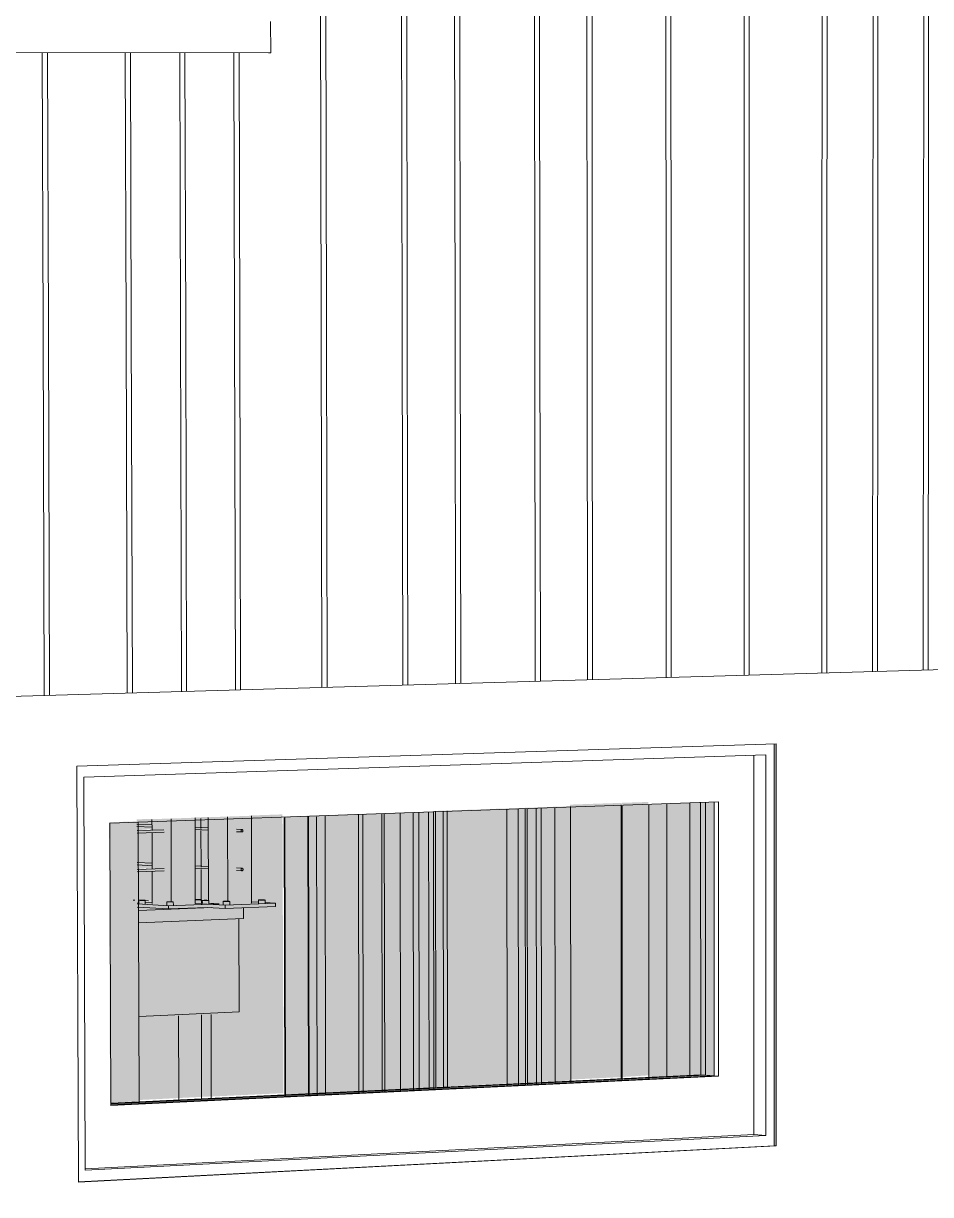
# Model space of a CAD drawing. Header units: inches. Extents: x 5690 to 5695, y -585 to 907.
# Drawn here: x 5693.0395 to 5693.1019, y -584.2429 to -584.1623 of the extents above; entities that cross this region are included whole.
import ezdxf

# ---------------------------------------------------------------- set-up
doc = ezdxf.new("R2010")
doc.units = ezdxf.units.IN
doc.header["$MEASUREMENT"] = 0
for name, color, linetype, lineweight in [('A-DOOR', 31, 'Continuous', 13), ('A-DOOR-FRAM', 31, 'Continuous', 9), ('A-FLOR-HRAL', 11, 'Continuous', 9), ('A-GLAZ-2', 151, 'Continuous', 9), ('A-WALL', 113, 'Continuous', 13), ('A-WALL-PATT-1', 111, 'Continuous', 9), ('I-WALL', 2, 'Continuous', 13), ('I-WALL-1', 2, 'Continuous', 9), ('S-STRS', 31, 'Continuous', 9)]:
    doc.layers.add(name, color=color, linetype=linetype, lineweight=lineweight)
doc.layers.add('A-DOOR-1', color=31, linetype='Continuous', lineweight=13, transparency=0.75)
doc.layers.add('A-GLAZ-1', color=151, linetype='Continuous', lineweight=13, transparency=0.75)

# ---------------------------------------------------------------- blocks, each defined once
blk = doc.blocks.new('FP_112-3D View 1 Copy 1 Copy 1')
at = {"layer": 'A-WALL-PATT-1'}
for p, q in [((-4883.447093, -584.183115), (-4883.447153, -584.153696)), ((-4883.446736, -584.18311), (-4883.446796, -584.153699)), ((-4883.441533, -584.18305), (-4883.441582, -584.153744)), ((-4883.44118, -584.183045), (-4883.441228, -584.153747)), ((-4883.437889, -584.183007), (-4883.43793, -584.153775)), ((-4883.437538, -584.183003), (-4883.437578, -584.153778)), ((-4883.4324, -584.182943), (-4883.43243, -584.153823)), ((-4883.432051, -584.182939), (-4883.43208, -584.153826)), ((-4883.428802, -584.182901), (-4883.428824, -584.153854)), ((-4883.428455, -584.182897), (-4883.428477, -584.153857)), ((-4883.423382, -584.182837), (-4883.423393, -584.1539)), ((-4883.423037, -584.182833), (-4883.423048, -584.153903)), ((-4883.418002, -584.182775), (-4883.418002, -584.153947)), ((-4883.41766, -584.182771), (-4883.41766, -584.15395)), ((-4883.412663, -584.182712), (-4883.412653, -584.153993)), ((-4883.412324, -584.182708), (-4883.412312, -584.153996)), ((-4883.409164, -584.182671), (-4883.409146, -584.154023)), ((-4883.408826, -584.182667), (-4883.408807, -584.154026)), ((-4883.405681, -584.182631), (-4883.405657, -584.154053)), ((-4883.405345, -584.182627), (-4883.40532, -584.154056)), ((-4883.466222, -584.183338), (-4883.466287, -584.164321)), ((-4883.465856, -584.183334), (-4883.465921, -584.164322)), ((-4883.460515, -584.183271), (-4883.460572, -584.164329)), ((-4883.460152, -584.183267), (-4883.460209, -584.164329)), ((-4883.456775, -584.183228), (-4883.456827, -584.164333)), ((-4883.456414, -584.183223), (-4883.456465, -584.164334)), ((-4883.453054, -584.183184), (-4883.453101, -584.164338)), ((-4883.452695, -584.18318), (-4883.452741, -584.164339)), ((-4883.466137, -584.208532), (-4883.466222, -584.183338)), ((-4883.466222, -584.183338), (-4883.466222, -584.183338)), ((-4883.465772, -584.208522), (-4883.465856, -584.183334)), ((-4883.465856, -584.183334), (-4883.465856, -584.183334)), ((-4883.46044, -584.208368), (-4883.460515, -584.183271)), ((-4883.460515, -584.183271), (-4883.460515, -584.183271)), ((-4883.460078, -584.208357), (-4883.460152, -584.183267)), ((-4883.460152, -584.183267), (-4883.460152, -584.183267)), ((-4883.456707, -584.20826), (-4883.456775, -584.183228)), ((-4883.456775, -584.183228), (-4883.456775, -584.183228)), ((-4883.456347, -584.20825), (-4883.456414, -584.183223)), ((-4883.456414, -584.183223), (-4883.456414, -584.183223)), ((-4883.452993, -584.208153), (-4883.453054, -584.183184)), ((-4883.453054, -584.183184), (-4883.453054, -584.183184)), ((-4883.452634, -584.208143), (-4883.452695, -584.18318)), ((-4883.452695, -584.18318), (-4883.452695, -584.18318)), ((-4883.447042, -584.207981), (-4883.447093, -584.183115)), ((-4883.447093, -584.183115), (-4883.447093, -584.183115)), ((-4883.446686, -584.207971), (-4883.446736, -584.18311)), ((-4883.446736, -584.18311), (-4883.446736, -584.18311)), ((-4883.441492, -584.207821), (-4883.441533, -584.18305)), ((-4883.441533, -584.18305), (-4883.441533, -584.18305)), ((-4883.441139, -584.207811), (-4883.44118, -584.183045)), ((-4883.44118, -584.183045), (-4883.44118, -584.183045)), ((-4883.437855, -584.207716), (-4883.437889, -584.183007)), ((-4883.437889, -584.183007), (-4883.437889, -584.183007)), ((-4883.437504, -584.207706), (-4883.437538, -584.183003)), ((-4883.437538, -584.183003), (-4883.437538, -584.183003)), ((-4883.432375, -584.207558), (-4883.4324, -584.182943)), ((-4883.4324, -584.182943), (-4883.4324, -584.182943)), ((-4883.432027, -584.207548), (-4883.432051, -584.182939)), ((-4883.432051, -584.182939), (-4883.432051, -584.182939)), ((-4883.428783, -584.207455), (-4883.428802, -584.182901)), ((-4883.428802, -584.182901), (-4883.428802, -584.182901)), ((-4883.428437, -584.207445), (-4883.428455, -584.182897)), ((-4883.428455, -584.182897), (-4883.428455, -584.182897)), ((-4883.423372, -584.207299), (-4883.423382, -584.182837)), ((-4883.423382, -584.182837), (-4883.423382, -584.182837)), ((-4883.423028, -584.207289), (-4883.423037, -584.182833)), ((-4883.423037, -584.182833), (-4883.423037, -584.182833)), ((-4883.418002, -584.207144), (-4883.418002, -584.182775)), ((-4883.418002, -584.182775), (-4883.418002, -584.182775)), ((-4883.417661, -584.207134), (-4883.41766, -584.182771)), ((-4883.41766, -584.182771), (-4883.41766, -584.182771)), ((-4883.412672, -584.20699), (-4883.412663, -584.182712)), ((-4883.412663, -584.182712), (-4883.412663, -584.182712)), ((-4883.412333, -584.20698), (-4883.412324, -584.182708)), ((-4883.412324, -584.182708), (-4883.412324, -584.182708)), ((-4883.409178, -584.206889), (-4883.409164, -584.182671)), ((-4883.409164, -584.182671), (-4883.409164, -584.182671)), ((-4883.408841, -584.20688), (-4883.408826, -584.182667)), ((-4883.408826, -584.182667), (-4883.408826, -584.182667)), ((-4883.405702, -584.206789), (-4883.405681, -584.182631)), ((-4883.405681, -584.182631), (-4883.405681, -584.182631)), ((-4883.405366, -584.206779), (-4883.405345, -584.182627)), ((-4883.405345, -584.182627), (-4883.405345, -584.182627))]:
    blk.add_line(p, q, dxfattribs=at)

msp = doc.modelspace()

# ---------------------------------------------------------------- hatches: boundary and pattern name
at = {"layer": 'A-DOOR-1'}
h = msp.add_hatch(color=256, dxfattribs=at)
h.paths.add_polyline_path([(5693.077182, -584.269438), (5693.08067, -584.269186), (5693.080657, -584.24778), (5693.077163, -584.247978), (5693.077181, -584.268924)], flags=0)
h.paths.add_polyline_path([(5693.08074, -584.269181), (5693.082546, -584.269051), (5693.082517, -584.247674), (5693.080727, -584.247776), (5693.08074, -584.268924)], flags=0)
h.paths.add_polyline_path([(5693.077152, -584.234941), (5693.080649, -584.234775), (5693.080638, -584.215917), (5693.077136, -584.216036), (5693.077152, -584.234595)], flags=0)
h.paths.add_polyline_path([(5693.080719, -584.234771), (5693.08253, -584.23465), (5693.082517, -584.215853), (5693.080708, -584.215914), (5693.080719, -584.234764)], flags=0)
h = msp.add_hatch(color=256, dxfattribs=at)
h.paths.add_polyline_path([(5693.08067, -584.269186), (5693.08074, -584.269181), (5693.080727, -584.247776), (5693.080657, -584.24778), (5693.08067, -584.268924)], flags=0)
h.paths.add_polyline_path([(5693.080649, -584.234775), (5693.080719, -584.234763), (5693.080671, -584.215915), (5693.080638, -584.215917), (5693.080649, -584.234768)], flags=0)
h = msp.add_hatch(color=256, dxfattribs=at)
h.paths.add_polyline_path([(5693.051883, -584.267921), (5693.052393, -584.267859), (5693.052352, -584.267413), (5693.050049, -584.267617), (5693.050307, -584.267644), (5693.050308, -584.267758), (5693.051752, -584.267907)], flags=0)
h.paths.add_polyline_path([(5693.048826, -584.267491), (5693.052391, -584.267244), (5693.052352, -584.266374), (5693.047478, -584.265878), (5693.047482, -584.267352), (5693.04758, -584.267362)], flags=0)
h.paths.add_polyline_path([(5693.052389, -584.266213), (5693.052352, -584.264752), (5693.047476, -584.265082), (5693.047477, -584.265714), (5693.052352, -584.26621)], flags=0)
h.paths.add_polyline_path([(5693.047475, -584.264915), (5693.052385, -584.264584), (5693.052352, -584.263742), (5693.04747, -584.263258), (5693.047474, -584.26464)], flags=0)
h.paths.add_polyline_path([(5693.052382, -584.263581), (5693.052352, -584.262091), (5693.047468, -584.262412), (5693.04747, -584.263094), (5693.052352, -584.263578)], flags=0)
h.paths.add_polyline_path([(5693.047467, -584.262245), (5693.052378, -584.261923), (5693.052352, -584.261109), (5693.047463, -584.260637), (5693.047466, -584.261697)], flags=0)
h.paths.add_polyline_path([(5693.052375, -584.260947), (5693.052352, -584.259429), (5693.04746, -584.259741), (5693.047462, -584.260474), (5693.052352, -584.260945)], flags=0)
h.paths.add_polyline_path([(5693.047459, -584.259574), (5693.052371, -584.259261), (5693.052352, -584.258475), (5693.047455, -584.258016), (5693.047458, -584.259046)], flags=0)
h.paths.add_polyline_path([(5693.052368, -584.258312), (5693.052352, -584.256765), (5693.047452, -584.257069), (5693.047454, -584.257852), (5693.052352, -584.258311)], flags=0)
h.paths.add_polyline_path([(5693.047452, -584.256902), (5693.052364, -584.256598), (5693.052352, -584.25584), (5693.047447, -584.255393), (5693.04745, -584.256395)], flags=0)
h.paths.add_polyline_path([(5693.052361, -584.255677), (5693.052352, -584.254101), (5693.047444, -584.254396), (5693.047447, -584.25523), (5693.052352, -584.255676)], flags=0)
h.paths.add_polyline_path([(5693.047444, -584.254229), (5693.052357, -584.253934), (5693.052352, -584.253204), (5693.047439, -584.25277), (5693.047442, -584.253742)], flags=0)
h.paths.add_polyline_path([(5693.052355, -584.25304), (5693.052352, -584.252379), (5693.047862, -584.252643), (5693.052352, -584.25304)], flags=0)
h.paths.add_polyline_path([(5693.047391, -584.236355), (5693.052461, -584.236101), (5693.052446, -584.230366), (5693.047374, -584.230586), (5693.047391, -584.236279)], flags=0)
h.paths.add_polyline_path([(5693.051352, -584.222741), (5693.051382, -584.222566), (5693.051762, -584.222563), (5693.051763, -584.222734), (5693.051845, -584.222731), (5693.051884, -584.222616), (5693.052255, -584.222676), (5693.052251, -584.220435), (5693.05134, -584.220421), (5693.051351, -584.222741)], flags=0)
h.paths.add_polyline_path([(5693.04838, -584.222657), (5693.048374, -584.2206), (5693.047345, -584.220637), (5693.047351, -584.222598), (5693.048274, -584.222651)], flags=0)
h.paths.add_polyline_path([(5693.047344, -584.22047), (5693.048373, -584.220384), (5693.048373, -584.220221), (5693.047343, -584.220164), (5693.047344, -584.220467)], flags=0)
h.paths.add_polyline_path([(5693.052251, -584.220268), (5693.052195, -584.217773), (5693.051333, -584.217773), (5693.051347, -584.220219), (5693.052162, -584.220264)], flags=0)
h.paths.add_polyline_path([(5693.048372, -584.220055), (5693.048366, -584.217932), (5693.047337, -584.217968), (5693.047343, -584.219998), (5693.048274, -584.22005)], flags=0)
h.paths.add_polyline_path([(5693.047336, -584.217801), (5693.048365, -584.217721), (5693.048365, -584.217572), (5693.047335, -584.217518), (5693.047336, -584.217791)], flags=0)
h.paths.add_polyline_path([(5693.052244, -584.217609), (5693.052242, -584.216883), (5693.051331, -584.216914), (5693.051347, -584.217563), (5693.052162, -584.217605)], flags=0)
h.paths.add_polyline_path([(5693.048364, -584.217406), (5693.048363, -584.217015), (5693.047334, -584.21705), (5693.047335, -584.217352), (5693.048274, -584.217401)], flags=0)
h = msp.add_hatch(color=256, dxfattribs=at)
h.paths.add_polyline_path([(5693.047506, -584.267751), (5693.052409, -584.267375), (5693.052369, -584.267247), (5693.047505, -584.267633), (5693.047506, -584.26775)], flags=0)
h.paths.add_polyline_path([(5693.052403, -584.266378), (5693.052366, -584.26621), (5693.047493, -584.265765), (5693.047493, -584.265879), (5693.052366, -584.266375)], flags=0)
h.paths.add_polyline_path([(5693.047498, -584.265083), (5693.052402, -584.264716), (5693.052369, -584.264588), (5693.047498, -584.264966), (5693.047498, -584.265083)], flags=0)
h.paths.add_polyline_path([(5693.052396, -584.263747), (5693.052366, -584.263579), (5693.047485, -584.263146), (5693.047486, -584.26326), (5693.052366, -584.263744)], flags=0)
h.paths.add_polyline_path([(5693.04749, -584.262415), (5693.052395, -584.262056), (5693.052369, -584.261927), (5693.04749, -584.262297), (5693.04749, -584.262414)], flags=0)
h.paths.add_polyline_path([(5693.052389, -584.261114), (5693.052366, -584.260947), (5693.047478, -584.260526), (5693.047478, -584.26064), (5693.052366, -584.261112)], flags=0)
h.paths.add_polyline_path([(5693.047482, -584.259745), (5693.052388, -584.259395), (5693.052369, -584.259266), (5693.047482, -584.259627), (5693.047482, -584.259745)], flags=0)
h.paths.add_polyline_path([(5693.052382, -584.25848), (5693.052366, -584.258314), (5693.04747, -584.257906), (5693.04747, -584.25802), (5693.052366, -584.258479)], flags=0)
h.paths.add_polyline_path([(5693.047474, -584.257075), (5693.052381, -584.256734), (5693.052369, -584.256604), (5693.047474, -584.256957), (5693.047474, -584.257075)], flags=0)
h.paths.add_polyline_path([(5693.052375, -584.255846), (5693.052366, -584.25568), (5693.047462, -584.255284), (5693.047462, -584.255398), (5693.052366, -584.255845)], flags=0)
h.paths.add_polyline_path([(5693.047466, -584.254403), (5693.052374, -584.254071), (5693.052369, -584.253941), (5693.047466, -584.254285), (5693.047466, -584.254403)], flags=0)
h.paths.add_polyline_path([(5693.052368, -584.25321), (5693.052366, -584.253045), (5693.047542, -584.252669), (5693.047455, -584.252724), (5693.047455, -584.252775), (5693.052366, -584.25321)], flags=0)
h.paths.add_polyline_path([(5693.04952, -584.223211), (5693.052503, -584.223126), (5693.053589, -584.223171), (5693.056874, -584.223042), (5693.056874, -584.222821), (5693.056144, -584.222779), (5693.056116, -584.222601), (5693.055734, -584.222663), (5693.055733, -584.222755), (5693.055235, -584.222727), (5693.055221, -584.216802), (5693.052257, -584.216904), (5693.052259, -584.21763), (5693.051348, -584.217583), (5693.051347, -584.216936), (5693.048382, -584.217038), (5693.048383, -584.217429), (5693.047352, -584.217419), (5693.047352, -584.217538), (5693.048383, -584.217595), (5693.048384, -584.217789), (5693.047356, -584.21787), (5693.047357, -584.217992), (5693.048385, -584.217955), (5693.048391, -584.220077), (5693.04736, -584.220064), (5693.04736, -584.220183), (5693.048391, -584.220256), (5693.048392, -584.220455), (5693.047364, -584.220542), (5693.047365, -584.22066), (5693.048393, -584.220622), (5693.048398, -584.222765), (5693.047903, -584.222785), (5693.047874, -584.222616), (5693.047492, -584.222626), (5693.047492, -584.2228), (5693.04737, -584.222836), (5693.047371, -584.223086), (5693.04952, -584.223211)], flags=0)
h.paths.add_polyline_path([(5693.051368, -584.222759), (5693.051362, -584.222759), (5693.051362, -584.220404), (5693.052267, -584.2205), (5693.052243, -584.222633), (5693.05186, -584.222695), (5693.05186, -584.222749), (5693.051777, -584.222752), (5693.051749, -584.222584), (5693.051367, -584.222589), (5693.051367, -584.222695)], flags=0)
h.paths.add_polyline_path([(5693.052266, -584.220288), (5693.051355, -584.220239), (5693.051362, -584.217748), (5693.05226, -584.217835), (5693.052266, -584.220277)], flags=0)
h = msp.add_hatch(color=256, dxfattribs=at)
h.paths.add_polyline_path([(5693.052395, -584.268587), (5693.052352, -584.267888), (5693.051686, -584.267901), (5693.050307, -584.267712), (5693.050307, -584.267644), (5693.049791, -584.26759), (5693.047483, -584.267751), (5693.047484, -584.268076), (5693.052352, -584.268582)], flags=0)
h.paths.add_polyline_path([(5693.047483, -584.267584), (5693.048826, -584.267491), (5693.047482, -584.267352)], flags=0)
h.paths.add_polyline_path([(5693.052461, -584.236114), (5693.057425, -584.235878), (5693.057355, -584.216709), (5693.055208, -584.216782), (5693.055223, -584.22271), (5693.055721, -584.222738), (5693.055752, -584.222584), (5693.056131, -584.222646), (5693.056132, -584.222762), (5693.056861, -584.222817), (5693.056861, -584.223025), (5693.054653, -584.223159), (5693.054653, -584.223854), (5693.054343, -584.223866), (5693.054358, -584.230282), (5693.052446, -584.230366), (5693.052461, -584.236101)], flags=0)
h = msp.add_hatch(color=256, dxfattribs=at)
h.paths.add_polyline_path([(5693.047687, -584.299891), (5693.052568, -584.299445), (5693.052567, -584.299243), (5693.047686, -584.299689)], flags=0)
h.paths.add_polyline_path([(5693.067856, -584.298046), (5693.06852, -584.297986), (5693.068447, -584.248521), (5693.067781, -584.248558), (5693.067856, -584.298023)], flags=0)
h.paths.add_polyline_path([(5693.067761, -584.235464), (5693.068428, -584.235432), (5693.068394, -584.216453), (5693.067733, -584.216475), (5693.067761, -584.235315)], flags=0)
h = msp.add_hatch(color=256, dxfattribs=at)
h.paths.add_polyline_path([(5693.047652, -584.299715), (5693.052537, -584.299269), (5693.052503, -584.292873), (5693.047606, -584.292242), (5693.047649, -584.299226)], flags=0)
h.paths.add_polyline_path([(5693.047395, -584.230605), (5693.054372, -584.230297), (5693.054373, -584.223883), (5693.054668, -584.223872), (5693.054666, -584.223128), (5693.053304, -584.223172), (5693.05178, -584.223123), (5693.049453, -584.223207), (5693.047371, -584.223086), (5693.047394, -584.230291)], flags=0)
h.paths.add_polyline_path([(5693.047369, -584.222804), (5693.047491, -584.222799), (5693.047489, -584.222623), (5693.047367, -584.222616), (5693.047368, -584.222692)], flags=0)
h.paths.add_polyline_path([(5693.047901, -584.222783), (5693.048396, -584.222764), (5693.048396, -584.222675), (5693.0479, -584.222692)], flags=0)
at = {"layer": 'A-GLAZ-1'}
msp.add_hatch(color=256, dxfattribs=at).paths.add_polyline_path([(5693.045549, -584.236682), (5693.087039, -584.234684), (5693.087021, -584.215866), (5693.082541, -584.216011), (5693.082539, -584.234794), (5693.066773, -584.235552), (5693.066719, -584.216541), (5693.057477, -584.21686), (5693.057522, -584.235996), (5693.045547, -584.236572)], flags=0)
h = msp.add_hatch(color=256, dxfattribs=at)
h.paths.add_polyline_path([(5693.082586, -584.312642), (5693.082536, -584.312384), (5693.072639, -584.310958), (5693.082579, -584.309982), (5693.082531, -584.308148), (5693.074896, -584.308884), (5693.074896, -584.306829), (5693.076171, -584.306704), (5693.076217, -584.30658), (5693.082577, -584.305957), (5693.08253, -584.296672), (5693.077231, -584.297156), (5693.077189, -584.248021), (5693.074209, -584.248192), (5693.074274, -584.308145), (5693.074371, -584.308173), (5693.07437, -584.30896), (5693.067886, -584.309559), (5693.067875, -584.308322), (5693.071954, -584.307927), (5693.071955, -584.308099), (5693.072765, -584.308045), (5693.07382, -584.308158), (5693.074144, -584.308101), (5693.07408, -584.248199), (5693.068447, -584.248521), (5693.068491, -584.297988), (5693.067868, -584.298006), (5693.067794, -584.24857), (5693.066779, -584.248628), (5693.066903, -584.310377), (5693.082536, -584.312635)], flags=0)
h.paths.add_polyline_path([(5693.066758, -584.235531), (5693.067774, -584.235482), (5693.067745, -584.216505), (5693.066728, -584.216541), (5693.066758, -584.235334)], flags=0)
h.paths.add_polyline_path([(5693.068428, -584.235432), (5693.074066, -584.235162), (5693.074046, -584.216257), (5693.0684, -584.216453), (5693.068428, -584.235315)], flags=0)
h.paths.add_polyline_path([(5693.074195, -584.235155), (5693.077178, -584.235012), (5693.077162, -584.216147), (5693.074175, -584.216252), (5693.074195, -584.234865)], flags=0)
h = msp.add_hatch(color=256, dxfattribs=at)
h.paths.add_polyline_path([(5693.067874, -584.309606), (5693.074371, -584.30893), (5693.074371, -584.308158), (5693.074273, -584.308101), (5693.074195, -584.248193), (5693.07408, -584.248199), (5693.07414, -584.308127), (5693.073466, -584.308144), (5693.072687, -584.308052), (5693.067872, -584.308528), (5693.067874, -584.309582)], flags=0)
h.paths.add_polyline_path([(5693.074994, -584.308897), (5693.082578, -584.30812), (5693.08253, -584.305962), (5693.076171, -584.306597), (5693.076171, -584.306704), (5693.074894, -584.306842), (5693.074896, -584.308884), (5693.074993, -584.308897)], flags=0)
h.paths.add_polyline_path([(5693.067872, -584.308504), (5693.071954, -584.308101), (5693.071922, -584.307923), (5693.067872, -584.308322)], flags=0)
h.paths.add_polyline_path([(5693.074066, -584.235162), (5693.074195, -584.235155), (5693.074146, -584.216253), (5693.074046, -584.216257), (5693.074065, -584.234668)], flags=0)
h = msp.add_hatch(color=256, dxfattribs=at)
h.paths.add_polyline_path([(5693.052602, -584.308312), (5693.052568, -584.299445), (5693.047688, -584.299891), (5693.047549, -584.252708), (5693.042826, -584.25299), (5693.043002, -584.306926), (5693.052505, -584.308298)], flags=0)
h.paths.add_polyline_path([(5693.045494, -584.236534), (5693.047501, -584.236438), (5693.047444, -584.217184), (5693.045435, -584.217254), (5693.045494, -584.236363)], flags=0)
at = {"layer": 'A-WALL'}
msp.add_hatch(color=256, dxfattribs=at).paths.add_polyline_path([(5693.09131, -584.239509), (5693.09131, -584.21185), (5693.091169, -584.211854), (5693.091169, -584.239499), (5693.091309, -584.239509)], flags=0)

# ---------------------------------------------------------------- linework, layer by layer
at = {"layer": 'A-DOOR'}
for p, q in [((5693.072797, -584.23537), (5693.072775, -584.216363)), ((5693.073572, -584.216338), (5693.073593, -584.235335)), ((5693.074066, -584.235316), (5693.074046, -584.216325)), ((5693.075164, -584.235259), (5693.075145, -584.216282)), ((5693.076105, -584.235204), (5693.076087, -584.21624)), ((5693.077178, -584.235114), (5693.077162, -584.216172)), ((5693.047501, -584.236545), (5693.047444, -584.21721)), ((5693.067873, -584.216496), (5693.067902, -584.235561)), ((5693.068428, -584.235536), (5693.0684, -584.216478)), ((5693.0684, -584.216478), (5693.068428, -584.235536)), ((5693.068428, -584.235536), (5693.0684, -584.216478)), ((5693.068685, -584.216468), (5693.068712, -584.235522))]:
    msp.add_line(p, q, dxfattribs=at)
at = {"layer": 'A-DOOR-FRAM'}
for p, q in [((5693.05175, -584.217681), (5693.051748, -584.216982)), ((5693.051757, -584.220343), (5693.05175, -584.217824)), ((5693.051763, -584.222654), (5693.051757, -584.220487)), ((5693.050205, -584.230552), (5693.050221, -584.236309)), ((5693.051799, -584.23624), (5693.051784, -584.230491)), ((5693.052446, -584.230462), (5693.052461, -584.236208)), ((5693.052446, -584.230462), (5693.052461, -584.236208))]:
    msp.add_line(p, q, dxfattribs=at)
at = {"layer": 'A-FLOR-HRAL'}
for p, q in [((5693.048384, -584.217813), (5693.048382, -584.217051)), ((5693.049693, -584.217007), (5693.049709, -584.222732)), ((5693.051362, -584.222847), (5693.051347, -584.216949)), ((5693.052272, -584.222632), (5693.052257, -584.216917)), ((5693.053573, -584.216873), (5693.053587, -584.2227)), ((5693.055236, -584.222815), (5693.055221, -584.216815)), ((5693.047352, -584.217373), (5693.048381, -584.217426)), ((5693.048381, -584.217592), (5693.047352, -584.217538)), ((5693.047356, -584.217825), (5693.049205, -584.21776)), ((5693.049211, -584.217926), (5693.047357, -584.217992)), ((5693.048392, -584.220474), (5693.048385, -584.217956)), ((5693.051347, -584.217581), (5693.052259, -584.217629)), ((5693.052259, -584.217796), (5693.051348, -584.217748)), ((5693.054569, -584.217917), (5693.054184, -584.217897)), ((5693.054192, -584.21773), (5693.054578, -584.21775)), ((5693.04736, -584.220018), (5693.048389, -584.220074)), ((5693.048389, -584.22024), (5693.04736, -584.220183)), ((5693.047364, -584.220493), (5693.049212, -584.220424)), ((5693.051355, -584.220237), (5693.052266, -584.220287)), ((5693.052266, -584.220454), (5693.051355, -584.220404)), ((5693.054199, -584.220394), (5693.054584, -584.220415)), ((5693.049219, -584.220591), (5693.047365, -584.22066)), ((5693.048399, -584.222836), (5693.048392, -584.220617)), ((5693.054575, -584.220581), (5693.05419, -584.22056)), ((5693.04952, -584.222988), (5693.047369, -584.222864)), ((5693.047371, -584.222805), (5693.047494, -584.2228)), ((5693.047474, -584.222611), (5693.047475, -584.22285)), ((5693.047518, -584.222605), (5693.047558, -584.222603)), ((5693.047614, -584.22262), (5693.047563, -584.222619)), ((5693.04767, -584.222621), (5693.047614, -584.22262)), ((5693.047664, -584.2226), (5693.047722, -584.2226)), ((5693.047728, -584.222621), (5693.04767, -584.222621)), ((5693.047784, -584.22262), (5693.047728, -584.222621)), ((5693.047834, -584.222618), (5693.047784, -584.22262)), ((5693.047829, -584.222602), (5693.04787, -584.222604)), ((5693.047904, -584.222784), (5693.0484, -584.222765)), ((5693.047916, -584.222609), (5693.047918, -584.22261)), ((5693.047919, -584.222849), (5693.047918, -584.22261)), ((5693.049405, -584.222722), (5693.049406, -584.222962)), ((5693.049407, -584.222724), (5693.049405, -584.222722)), ((5693.049449, -584.222716), (5693.049489, -584.222714)), ((5693.053001, -584.222853), (5693.04952, -584.222988)), ((5693.049847, -584.22272), (5693.049848, -584.222723)), ((5693.049851, -584.222961), (5693.04985, -584.222722)), ((5693.051361, -584.222838), (5693.053404, -584.222956)), ((5693.051367, -584.222583), (5693.051397, -584.222585)), ((5693.051776, -584.222782), (5693.051858, -584.222787)), ((5693.05187, -584.222748), (5693.051779, -584.222752)), ((5693.051793, -584.222578), (5693.051793, -584.222815)), ((5693.051842, -584.222628), (5693.051843, -584.222867)), ((5693.051885, -584.222621), (5693.051926, -584.222619)), ((5693.052039, -584.222638), (5693.051983, -584.222637)), ((5693.052243, -584.222633), (5693.052202, -584.222635)), ((5693.052273, -584.222811), (5693.053001, -584.222853)), ((5693.052287, -584.222866), (5693.052286, -584.222627)), ((5693.053287, -584.222928), (5693.053286, -584.22269)), ((5693.053305, -584.222694), (5693.053335, -584.222696)), ((5693.053404, -584.222956), (5693.056874, -584.222821)), ((5693.053731, -584.222689), (5693.053731, -584.222927)), ((5693.055732, -584.222755), (5693.055233, -584.222727)), ((5693.055716, -584.222833), (5693.055715, -584.222596)), ((5693.056874, -584.222821), (5693.056143, -584.222779)), ((5693.056159, -584.222595), (5693.05616, -584.222832)), ((5693.056874, -584.223042), (5693.056874, -584.222821)), ((5693.04737, -584.223086), (5693.04952, -584.223211)), ((5693.04952, -584.222988), (5693.04952, -584.223211)), ((5693.04952, -584.223211), (5693.052178, -584.223107)), ((5693.053404, -584.223178), (5693.052174, -584.223107)), ((5693.053404, -584.222956), (5693.053404, -584.223178)), ((5693.056874, -584.223042), (5693.053404, -584.223178))]:
    msp.add_line(p, q, dxfattribs=at)
for points in [[(5693.054638, -584.217831, 0), (5693.054636, -584.21781, 0), (5693.05463, -584.21779, 0), (5693.054619, -584.217773, 0), (5693.054606, -584.21776, 0), (5693.05459, -584.217752, 0), (5693.054573, -584.21775, 0), (5693.054556, -584.217754, 0), (5693.054541, -584.217763, 0), (5693.054527, -584.217776, 0), (5693.054517, -584.217794, 0), (5693.05451, -584.217814, 0), (5693.054508, -584.217836, 0)], [(5693.054508, -584.217836, 0), (5693.05451, -584.217857, 0), (5693.054517, -584.217877, 0), (5693.054527, -584.217894, 0), (5693.054541, -584.217907, 0), (5693.054557, -584.217915, 0), (5693.054573, -584.217917, 0), (5693.05459, -584.217913, 0), (5693.054606, -584.217904, 0), (5693.054619, -584.217891, 0), (5693.05463, -584.217873, 0), (5693.054636, -584.217853, 0), (5693.054638, -584.217831, 0)], [(5693.054645, -584.220495, 0), (5693.054643, -584.220474, 0), (5693.054636, -584.220454, 0), (5693.054626, -584.220437, 0), (5693.054612, -584.220425, 0), (5693.054596, -584.220417, 0), (5693.05458, -584.220415, 0), (5693.054563, -584.220418, 0), (5693.054547, -584.220427, 0), (5693.054534, -584.220441, 0), (5693.054523, -584.220458, 0), (5693.054517, -584.220479, 0), (5693.054515, -584.2205, 0)], [(5693.054515, -584.2205, 0), (5693.054517, -584.220522, 0), (5693.054524, -584.220542, 0), (5693.054534, -584.220558, 0), (5693.054547, -584.220571, 0), (5693.054563, -584.220579, 0), (5693.05458, -584.220581, 0), (5693.054597, -584.220578, 0), (5693.054612, -584.220569, 0), (5693.054626, -584.220555, 0), (5693.054636, -584.220537, 0), (5693.054643, -584.220517, 0), (5693.054645, -584.220495, 0)], [(5693.047476, -584.222612, 0), (5693.047476, -584.22261, 0), (5693.04749, -584.222607, 0)], [(5693.047563, -584.222619, 0), (5693.047522, -584.222617, 0), (5693.047492, -584.222615, 0), (5693.047476, -584.222612, 0)], [(5693.047558, -584.222603, 0), (5693.047608, -584.222601, 0), (5693.047664, -584.2226, 0)], [(5693.047722, -584.2226, 0), (5693.047778, -584.222601, 0), (5693.047829, -584.222602, 0)], [(5693.047918, -584.22261, 0), (5693.047917, -584.222611, 0), (5693.047902, -584.222614, 0), (5693.047874, -584.222616, 0), (5693.047834, -584.222618, 0)], [(5693.049405, -584.222722, 0), (5693.049406, -584.222721, 0), (5693.049421, -584.222718, 0)], [(5693.04966, -584.222732, 0), (5693.049602, -584.222732, 0), (5693.049545, -584.222732, 0), (5693.049495, -584.22273, 0), (5693.049453, -584.222729, 0), (5693.049423, -584.222726, 0), (5693.049407, -584.222724, 0)], [(5693.049489, -584.222714, 0), (5693.049539, -584.222712, 0), (5693.049595, -584.222712, 0), (5693.049653, -584.222711, 0), (5693.049709, -584.222712, 0), (5693.04976, -584.222713, 0), (5693.049802, -584.222715, 0)], [(5693.049766, -584.22273, 0), (5693.049716, -584.222731, 0), (5693.04966, -584.222732, 0)], [(5693.049848, -584.222723, 0), (5693.049834, -584.222725, 0), (5693.049806, -584.222728, 0), (5693.049766, -584.22273, 0)], [(5693.051744, -584.222572, 0), (5693.051703, -584.22257, 0), (5693.051652, -584.222568, 0), (5693.051596, -584.222568, 0), (5693.051538, -584.222568, 0), (5693.051482, -584.222569, 0), (5693.051432, -584.22257, 0), (5693.051392, -584.222572, 0)], [(5693.051397, -584.222585, 0), (5693.051439, -584.222587, 0), (5693.051489, -584.222588, 0), (5693.051545, -584.222589, 0), (5693.051603, -584.222588, 0), (5693.051659, -584.222588, 0), (5693.051709, -584.222586, 0), (5693.051749, -584.222584, 0), (5693.051777, -584.222582, 0), (5693.051791, -584.222579, 0), (5693.05179, -584.222576, 0)], [(5693.051983, -584.222637, 0), (5693.051932, -584.222636, 0), (5693.05189, -584.222634, 0), (5693.05186, -584.222632, 0), (5693.051844, -584.222629, 0), (5693.051843, -584.222627, 0), (5693.051857, -584.222624, 0)], [(5693.051926, -584.222619, 0), (5693.051975, -584.222618, 0), (5693.052031, -584.222617, 0), (5693.052089, -584.222617, 0), (5693.052145, -584.222618, 0), (5693.052196, -584.222619, 0), (5693.052238, -584.222621, 0)], [(5693.052202, -584.222635, 0), (5693.052153, -584.222637, 0), (5693.052097, -584.222638, 0), (5693.052039, -584.222638, 0)], [(5693.052284, -584.222626, 0), (5693.052285, -584.222628, 0), (5693.052271, -584.222631, 0), (5693.052243, -584.222633, 0)], [(5693.053301, -584.222686, 0), (5693.053287, -584.222689, 0), (5693.053288, -584.222691, 0), (5693.053305, -584.222694, 0)], [(5693.053682, -584.222683, 0), (5693.05364, -584.222681, 0), (5693.053589, -584.22268, 0), (5693.053533, -584.222679, 0), (5693.053475, -584.222679, 0), (5693.053419, -584.22268, 0), (5693.05337, -584.222681, 0), (5693.053329, -584.222683, 0)], [(5693.053335, -584.222696, 0), (5693.053376, -584.222698, 0), (5693.053427, -584.222699, 0), (5693.053483, -584.2227, 0), (5693.053542, -584.2227, 0), (5693.053597, -584.222699, 0), (5693.053647, -584.222697, 0), (5693.053687, -584.222695, 0), (5693.053715, -584.222693, 0), (5693.053729, -584.22269, 0), (5693.053728, -584.222688, 0)], [(5693.05573, -584.222592, 0), (5693.055716, -584.222594, 0), (5693.055718, -584.222597, 0), (5693.055734, -584.2226, 0), (5693.055764, -584.222602, 0)], [(5693.05611, -584.222588, 0), (5693.056068, -584.222587, 0), (5693.056018, -584.222585, 0), (5693.055961, -584.222585, 0), (5693.055903, -584.222585, 0), (5693.055848, -584.222586, 0), (5693.055798, -584.222587, 0), (5693.055758, -584.222589, 0)], [(5693.055764, -584.222602, 0), (5693.055806, -584.222604, 0), (5693.055856, -584.222605, 0), (5693.055913, -584.222606, 0), (5693.055971, -584.222605, 0), (5693.056026, -584.222605, 0), (5693.056076, -584.222603, 0), (5693.056116, -584.222601, 0), (5693.056144, -584.222599, 0), (5693.056158, -584.222596, 0), (5693.056156, -584.222593, 0)]]:
    msp.add_polyline3d(points, dxfattribs=at)
at = {"layer": 'A-GLAZ-2'}
for p, q in [((5693.056539, -584.162189), (5693.056544, -584.164341)), ((5693.056544, -584.164341), (5693.011451, -584.164284)), ((5693.056544, -584.164341), (5693.0564, -584.164341)), ((5693.091165, -584.239499), (5693.091169, -584.211854)), ((5693.043692, -584.214142), (5693.090601, -584.212607)), ((5693.089776, -584.238728), (5693.089777, -584.212633)), ((5693.090601, -584.212607), (5693.090599, -584.238786)), ((5693.043779, -584.241182), (5693.043692, -584.214142)), ((5693.045489, -584.217317), (5693.087333, -584.215855)), ((5693.082541, -584.216065), (5693.08255, -584.234942)), ((5693.083784, -584.234734), (5693.083777, -584.215978)), ((5693.085363, -584.234659), (5693.085358, -584.215924)), ((5693.086113, -584.234622), (5693.086109, -584.215897)), ((5693.086451, -584.215885), (5693.086455, -584.234645)), ((5693.087042, -584.234684), (5693.087039, -584.215865)), ((5693.087042, -584.234684), (5693.087039, -584.215865)), ((5693.087039, -584.215865), (5693.087042, -584.234684)), ((5693.087333, -584.215855), (5693.087336, -584.234704)), ((5693.057477, -584.216945), (5693.05752, -584.236151)), ((5693.057522, -584.216924), (5693.057565, -584.236129)), ((5693.059135, -584.236055), (5693.059094, -584.21687)), ((5693.05918, -584.236073), (5693.059139, -584.216888)), ((5693.059697, -584.216869), (5693.059737, -584.236046)), ((5693.060321, -584.235992), (5693.060282, -584.216822)), ((5693.062572, -584.216742), (5693.062608, -584.235881)), ((5693.06291, -584.235863), (5693.062875, -584.216728)), ((5693.064189, -584.216682), (5693.064222, -584.2358)), ((5693.064385, -584.23579), (5693.064351, -584.216675)), ((5693.065444, -584.216636), (5693.065476, -584.235738)), ((5693.066364, -584.235685), (5693.066334, -584.216596)), ((5693.066728, -584.216582), (5693.066759, -584.235666)), ((5693.067436, -584.235633), (5693.067407, -584.216558)), ((5693.067436, -584.235633), (5693.067407, -584.216558)), ((5693.067407, -584.216558), (5693.067436, -584.235633)), ((5693.067745, -584.216546), (5693.067774, -584.235617)), ((5693.045549, -584.236717), (5693.045489, -584.217317)), ((5693.087336, -584.234704), (5693.045549, -584.236717)), ((5693.045553, -584.236682), (5693.087042, -584.234684)), ((5693.045553, -584.236682), (5693.087042, -584.234684)), ((5693.087042, -584.234684), (5693.045553, -584.236682)), ((5693.086455, -584.234645), (5693.045573, -584.236612)), ((5693.045582, -584.236571), (5693.086113, -584.234622)), ((5693.087042, -584.234684), (5693.086113, -584.234622)), ((5693.087042, -584.234684), (5693.086455, -584.234645)), ((5693.087042, -584.234684), (5693.087336, -584.234704)), ((5693.090599, -584.238786), (5693.043779, -584.241182)), ((5693.043804, -584.241077), (5693.089776, -584.238728)), ((5693.089775, -584.238727), (5693.090599, -584.238786)), ((5693.043321, -584.241972), (5693.091165, -584.239499))]:
    msp.add_line(p, q, dxfattribs=at)
at = {"layer": 'A-WALL'}
for p, q in [((5693.043226, -584.213398), (5693.091314, -584.21185)), ((5693.091314, -584.21185), (5693.09131, -584.239509)), ((5693.043319, -584.241991), (5693.043226, -584.213398)), ((5693.074175, -584.216321), (5693.074196, -584.23531)), ((5693.074822, -584.235279), (5693.074802, -584.216299)), ((5693.09131, -584.239509), (5693.043319, -584.241991)), ((5693.09131, -584.239509), (5693.091164, -584.239499))]:
    msp.add_line(p, q, dxfattribs=at)
at = {"layer": 'I-WALL'}
for p, q in [((5692.922434, -584.211951), (5693.162415, -584.20503)), ((5693.080649, -584.234909), (5693.080638, -584.216049)), ((5693.080719, -584.234963), (5693.080708, -584.216132))]:
    msp.add_line(p, q, dxfattribs=at)
at = {"layer": 'S-STRS'}
for p, q in [((5693.047206, -584.222607), (5693.047078, -584.222599)), ((5693.048141, -584.22266), (5693.047629, -584.222631)), ((5693.047485, -584.223317), (5693.052494, -584.223122)), ((5693.054667, -584.223128), (5693.054668, -584.223872)), ((5693.054668, -584.223872), (5693.047488, -584.224156)), ((5693.054357, -584.223884), (5693.054372, -584.230297)), ((5693.054372, -584.230297), (5693.054357, -584.223884)), ((5693.054372, -584.230297), (5693.047501, -584.2306))]:
    msp.add_line(p, q, dxfattribs=at)

# ---------------------------------------------------------------- block references
at = {"layer": 'I-WALL-1'}
msp.add_blockref('FP_112-3D View 1 Copy 1 Copy 1', (10576.507114, 0), dxfattribs=at)

doc.saveas('drawing.dxf')
